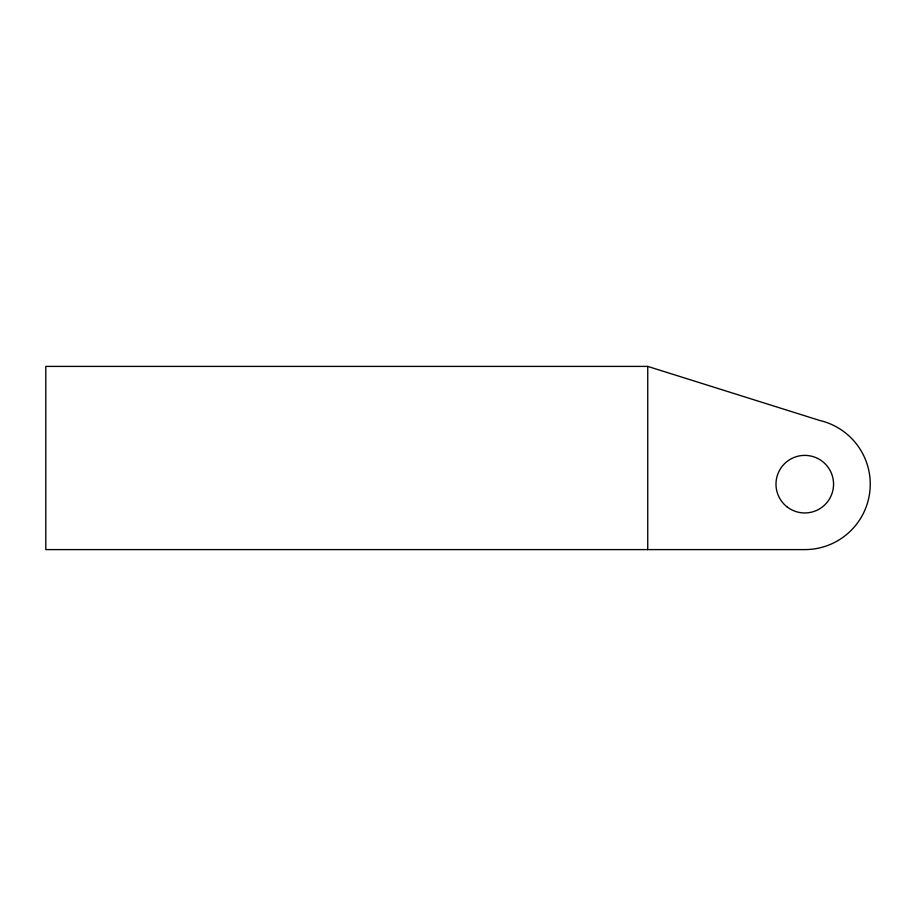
<?xml version="1.0" encoding="UTF-8"?>
<svg xmlns="http://www.w3.org/2000/svg" width="916" height="916" viewBox="0 0 916 916"><rect width="100%" height="100%" fill="white"/><g stroke="black" fill="none" stroke-linecap="round" stroke-linejoin="round"><path stroke-width="1.37" d="M647.738 366.4L45.8 366.4L45.8 549.6L804.775 549.6A65.425 65.425 0 0 0 819.717 420.467L647.738 366.4L647.738 549.6M786.787 506.651A28.785 28.785 0 0 0 833.228 488.514A28.785 28.785 0 0 0 794.298 457.359A28.785 28.785 0 0 0 786.787 506.651"/></g></svg>
